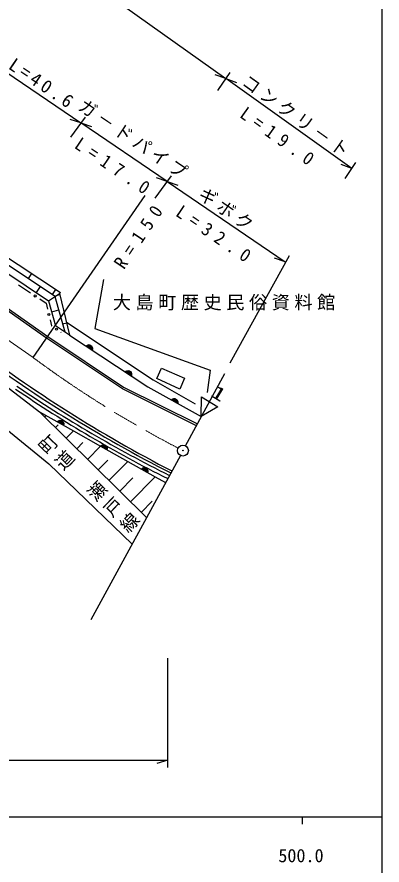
# Model space of a CAD drawing. Units: millimetres, scale not verified. Extents: x 40000 to 680000, y 20000 to 380000.
# Drawn here: x 528736 to 579000, y 198357 to 315021 of the extents above; entities that cross this region are included whole.
import ezdxf
from ezdxf.enums import TextEntityAlignment as Align

# ---------------------------------------------------------------- set-up
doc = ezdxf.new("R2010")
doc.units = ezdxf.units.MM
doc.header["$LTSCALE"] = 1000
doc.linetypes.add('CHAIN', pattern=[18.5, 12, -1.5, 3.5, -1.5])
for name, color, linetype, lineweight in [('M-BGD', 7, 'Continuous', 25), ('M-BMK', 2, 'CHAIN', 13), ('M-OTRS', 6, 'Continuous', 25), ('M-STR-STR3', 7, 'Continuous', 25), ('M-STR-STRC', 7, 'Continuous', 25), ('M-TTL-BAND', 7, 'Continuous', 25)]:
    doc.layers.add(name, color=color, linetype=linetype, lineweight=lineweight)
for name, color, linetype in [('M-BMK-HTXT', 7, 'Continuous'), ('M-BMK-SRVR', 7, 'Continuous'), ('M-STR-HTXT', 7, 'Continuous')]:
    doc.layers.add(name, color=color, linetype=linetype)
doc.styles.add('@ＭＳ ゴシック', font='')
doc.styles.add('ＭＳ ゴシック', font='')
doc.styles.get('@ＭＳ ゴシック').set_extended_font_data('@MS Gothic')
doc.styles.get('ＭＳ ゴシック').set_extended_font_data('MS Gothic')

# ---------------------------------------------------------------- blocks, each defined once
blk = doc.blocks.new('MARK5C2L9')
at = {"color": 3, "linetype": 'Continuous', "lineweight": 25}
blk.add_circle((0, 0), 0.05, dxfattribs=at)
blk = doc.blocks.new('MARK28C15L6')
at = {"color": 7, "linetype": 'Continuous', "lineweight": 25}
blk.add_line((0, 0), (0.014, -0.05), dxfattribs=at)
blk = doc.blocks.new('MARK1170C15L11')
at = {"color": 7, "linetype": 'Continuous', "lineweight": 25}
for p, q in [((0.006, -0.046), (0.006, 0.046)), ((0.012, 0.044), (0.012, -0.044)), ((0.018, -0.042), (0.018, 0.042)), ((0.024, 0.036), (0.024, -0.036)), ((0.03, -0.03), (0.03, 0.03)), ((0.036, 0.02), (0.036, -0.02))]:
    blk.add_line(p, q, dxfattribs=at)
blk.add_lwpolyline([(0, 0.05), (0.012, 0.046), (0.022, 0.04), (0.032, 0.03), (0.038, 0.02), (0.042, 0.008), (0.042, -0.008), (0.038, -0.02), (0.032, -0.03), (0.022, -0.04), (0.012, -0.046), (0, -0.05)], close=True, dxfattribs=at)
blk = doc.blocks.new('MARK1170C15L6')
at = {"color": 7, "linetype": 'Continuous', "lineweight": 25}
for p, q in [((0.006, -0.046), (0.006, 0.046)), ((0.012, 0.044), (0.012, -0.044)), ((0.018, -0.042), (0.018, 0.042)), ((0.024, 0.036), (0.024, -0.036)), ((0.03, -0.03), (0.03, 0.03)), ((0.036, 0.02), (0.036, -0.02))]:
    blk.add_line(p, q, dxfattribs=at)
blk.add_lwpolyline([(0, 0.05), (0.012, 0.046), (0.022, 0.04), (0.032, 0.03), (0.038, 0.02), (0.042, 0.008), (0.042, -0.008), (0.038, -0.02), (0.032, -0.03), (0.022, -0.04), (0.012, -0.046), (0, -0.05)], close=True, dxfattribs=at)
blk = doc.blocks.new('MARK1182C15L6')
at = {"color": 7, "linetype": 'Continuous', "lineweight": 25}
blk.add_circle((0, 0), 0.05, dxfattribs=at)

msp = doc.modelspace()

# ---------------------------------------------------------------- linework, layer by layer
at = {"layer": 'M-BGD'}
for p, q in [((512148, 338830), (557478, 306549)), ((502375, 324301), (537531, 300443)), ((558046, 307373), (556354, 304919)), ((558046, 307373), (556543, 305192)), ((574845, 294176), (557478, 306549)), ((538115, 301255), (536116, 298475)), ((549420, 292375), (537531, 300443)), ((573910, 292819), (575413, 295000)), ((547776, 290089), (550004, 293187)), ((549420, 292375), (565666, 281351)), ((530957, 268168), (546395, 290452)), ((566227, 282178), (558059, 267410)), ((528954, 278167), (530619, 277059)), ((531868, 276228), (532740, 275648)), ((532740, 275648), (532943, 274819)), ((533299, 273362), (533502, 272534)), ((533502, 272534), (533555, 272497)), ((534791, 271648), (534845, 271611)), ((523670, 266937), (531823, 260721)), ((551946, 256029), (557344, 265995)), ((546569, 246146), (531823, 260721)), ((532561, 259992), (532760, 260194)), ((534035, 258534), (534395, 258898)), ((535510, 257077), (536509, 258088)), ((536984, 255620), (537823, 256469)), ((538459, 254162), (540257, 255981)), ((551231, 254710), (538924, 232102)), ((539933, 252705), (541252, 254039)), ((541408, 251247), (544005, 253875)), ((542882, 249790), (544681, 251609)), ((544357, 248332), (547754, 251769)), ((545831, 246875), (547346, 248407)), ((549489, 211765), (549489, 226824)), ((74025, 212765), (549489, 212765))]:
    msp.add_line(p, q, dxfattribs=at)
for points in [[(540654, 278901), (539440, 272158), (555354, 266449), (554904, 263347)], [(514118, 273200), (514364, 267020), (527327, 258272), (533148, 253567), (544591, 242513)], [(531823, 260721), (536509, 258088), (540257, 255981), (544005, 253875), (547754, 251769), (549204, 250988)]]:
    msp.add_lwpolyline(points, dxfattribs=at)
msp.add_lwpolyline([(547979, 265270), (548618, 266718), (551823, 265351), (551163, 263808)], close=True, dxfattribs=at)
for centre, start, end in [((630129, 412437), 235.64514, 243.38457), ((629787, 413182), 235.84792, 243.59383)]:
    msp.add_arc(centre, 180000, start, end, dxfattribs=at)
at = {"layer": 'M-BMK'}
msp.add_line((530957, 268168), (507278, 284646), dxfattribs=at)
msp.add_arc((620087, 388816), 150000, 233.54433, 242.54205, dxfattribs=at)
at = {"layer": 'M-OTRS'}
for radius in [31.3, 25, 18.8, 12.5, 6.3]:
    msp.add_circle((551588, 255375), radius, dxfattribs=at)
at = {"layer": 'M-STR-STR3'}
for p, q in [((524925, 283576), (534750, 277101)), ((524414, 282959), (533990, 276591)), ((530315, 279035), (530772, 279723)), ((531426, 277095), (531980, 277928)), ((533092, 275987), (534598, 276998)), ((533645, 276820), (534112, 277521)), ((533966, 276574), (535337, 271684)), ((534134, 276687), (534639, 276829)), ((534750, 277101), (534598, 276998)), ((534598, 276998), (535989, 271259)), ((533526, 274439), (534489, 274710)), ((535989, 271259), (534066, 272514)), ((535029, 272784), (535582, 272939)), ((535988, 271258), (546760, 264147)), ((546760, 264147), (554119, 260039)), ((546569, 246146), (531823, 260721))]:
    msp.add_line(p, q, dxfattribs=at)
for points in [[(553448, 258778), (543247, 263850), (532801, 270826), (509058, 287513)], [(509230, 287759), (532970, 271074), (543397, 264110), (553581, 259047)], [(523948, 282067), (533092, 275987), (534066, 272514)], [(535559, 273034), (547487, 265087), (553251, 261800)]]:
    msp.add_lwpolyline(points, dxfattribs=at)
for centre, start, end in [((636236, 421545), 233.0195, 242.97769), ((637234, 421391), 232.76074, 242.69112)]:
    msp.add_arc(centre, 190000, start, end, dxfattribs=at)
at = {"layer": 'M-STR-STRC'}
msp.add_lwpolyline([(554119, 260039), (554159, 262746), (556413, 261405)], close=True, dxfattribs=at)
at = {"layer": 'M-TTL-BAND'}
for p, q in [((579000, 20000), (579000, 370000)), ((40000, 205000), (579000, 205000)), ((568000, 205000), (568000, 204000))]:
    msp.add_line(p, q, dxfattribs=at)

# ---------------------------------------------------------------- block references
at = {"layer": 'M-BGD'}
for name, p, xscale, yscale, rotation in [('MARK28C15L6', (557478, 306549), 30000, 30000, 234.54503), ('MARK28C15L6', (557478, 306549), 30000, 30000, 54.5323), ('MARK28C15L6', (537531, 300443), 30000, 30000, 235.83868), ('MARK28C15L6', (537531, 300443), 30000, 30000, 55.83868), ('MARK28C15L6', (574845, 294176), 30000, 30000, 234.5323), ('MARK28C15L6', (549420, 292375), 30000, 30000, 235.83868), ('MARK28C15L6', (549420, 292375), 30000, 30000, 55.83868), ('MARK28C15L6', (565666, 281351), 30000, 30000, 235.83868), ('MARK1182C15L6', (531244, 276643), 3000, 3000, 236.36428), ('MARK1182C15L6', (533121, 274091), 3000, 3000, 193.73919), ('MARK1182C15L6', (534173, 272072), 3000, 3000, 235.50393), ('MARK1170C15L6', (534718, 259094), 10000, 10000, 60.66721), ('MARK1170C15L6', (540693, 255737), 10000, 10000, 60.66721), ('MARK1170C15L6', (546295, 252588), 10000, 10000, 60.66721), ('MARK28C15L6', (549489, 212765), 30000, 30000, 270)]:
    msp.add_blockref(name, p, dxfattribs=dict(at, xscale=xscale, yscale=yscale, rotation=rotation))
at = {"layer": 'M-BMK-SRVR', "xscale": 15000, "yscale": 15000}
msp.add_blockref('MARK5C2L9', (551589, 255369), dxfattribs=at)
at = {"layer": 'M-STR-STR3', "xscale": 10000, "yscale": 10000}
for p, rotation in [((538681, 269480), 56.56834), ((544067, 265925), 56.56834), ((550439, 262093), 60.82917)]:
    msp.add_blockref('MARK1170C15L11', p, dxfattribs=dict(at, rotation=rotation))

# ---------------------------------------------------------------- texts
at = {"layer": 'M-BMK-HTXT', "insert": (541929, 274636), "char_height": 1833, "attachment_point": 7, "style": 'ＭＳ ゴシック'}
msp.add_mtext('\\T1.25;大島町歴史民俗資料館', dxfattribs=at)
at = {"layer": 'M-BMK-HTXT', "insert": (531317, 256240), "char_height": 1833, "attachment_point": 7, "rotation": 316.2, "style": '@ＭＳ ゴシック'}
msp.add_mtext('\\T1.24;町道\u3000瀬戸線', dxfattribs=at)
at = {"layer": 'M-STR-HTXT', "style": 'ＭＳ ゴシック', "width": 1.5}
msp.add_text('1', height=1833, rotation=328.5, dxfattribs=at).set_placement((554965, 262480), align=Align.BOTTOM_LEFT)
at = {"layer": 'M-STR-HTXT', "char_height": 1833, "attachment_point": 7, "style": 'ＭＳ ゴシック'}
for s, insert, rotation in [('\\T1.4;ガ－ドパイプ\u3000L=40.6', (507059, 321604), 326), ('\\T1.26;\\W0.95;コンクリ－ト', (559459, 305624), 324.5), ('\\T1.26;\\W0.95;ガ－ドパイプ', (536944, 302270), 326), ('\\T1.78;\\W0.95;L=19.0', (559253, 301288), 324.5), ('\\T1.78;\\W0.95;L=17.0', (536493, 297056), 326.1), ('\\T1.27;\\W0.95;ギボク', (553438, 290087), 325.6), ('\\T1.81;\\W0.95;R=150', (543501, 280170), 56.2), ('\\T1.78;\\W0.95;L=32.0', (550430, 287731), 325.9)]:
    msp.add_mtext(s, dxfattribs=dict(at, insert=insert, rotation=rotation))
at = {"layer": 'M-TTL-BAND', "style": 'ＭＳ ゴシック'}
msp.add_text('500.0', height=1833, dxfattribs=at).set_placement((564719, 198195), align=Align.BOTTOM_LEFT)

doc.saveas('drawing.dxf')
